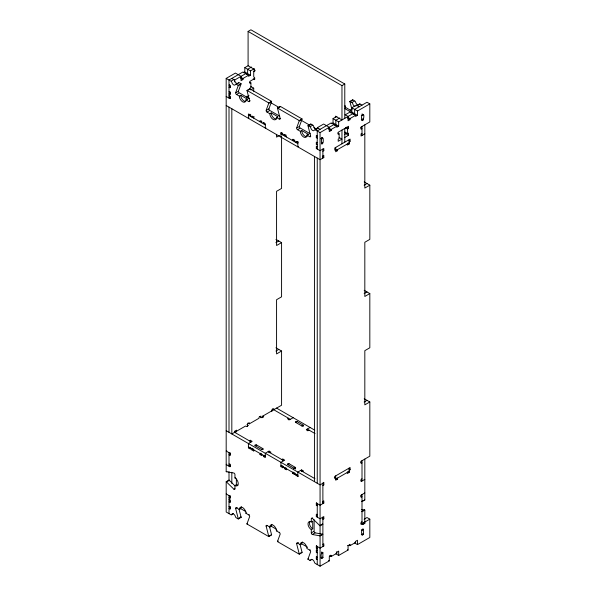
<?xml version="1.0" encoding="UTF-8"?>
<svg xmlns="http://www.w3.org/2000/svg" width="596" height="596" viewBox="0 0 596 596"><rect width="100%" height="100%" fill="white"/><g stroke="black" fill="none" stroke-linecap="round" stroke-linejoin="round"><path stroke-width="0.89" d="M344.786 118.328L344.786 83.999L341.97 85.623L341.97 119.952L335.399 116.16L335.399 117.606M347.282 143.986L347.282 145.066L349.167 143.986L349.167 141.818L350.105 141.274L350.105 139.106L334.766 147.957L334.766 150.125L335.704 149.589L335.704 151.756L337.582 150.669L337.582 149.589M321.46 138.883C323.039 135.411 323.881 141.148 322.868 142.727A0.998 0.574 -60 0 1 322.168 143.941A0.998 0.574 -60 0 1 321.46 143.539L321.46 138.883L320.76 138.481M362.472 118.775L363.411 119.319L362.003 120.131C359.649 115.289 365.549 110.439 363.396 119.327A0.998 0.574 -60 0 1 362.688 120.548A0.998 0.574 -60 0 1 361.988 120.139L361.28 119.736M322.883 557.483C321.333 560.948 320.529 555.204 321.475 553.647A0.998 0.574 -60 0 1 322.183 552.425A0.998 0.574 -60 0 1 322.883 552.827L322.883 557.483L322.183 557.074M363.411 534.083C361.832 537.562 360.99 531.818 362.003 530.246A0.998 0.574 -60 0 1 362.703 529.024A0.998 0.574 -60 0 1 363.411 529.434L363.411 534.083L362.703 533.681M237.968 83.239A2.652 1.535 60 0 0 238.229 82.822A1.326 0.767 60 0 1 239.115 82.606L241.097 83.753L238.281 85.377A1.326 0.767 60 0 1 238.236 85.668L235.591 92.864A1.326 0.767 60 0 0 236.53 94.488L239.346 96.112A4.649 2.682 60 0 0 242.632 101.804A4.649 2.682 60 0 0 245.917 99.904L247.325 99.092L240.754 95.3L239.346 96.112M236.061 92.589L238.407 91.233L241.052 84.036A1.326 0.767 60 0 0 241.097 83.753M245.917 99.904L248.733 101.536A1.326 0.767 60 0 0 249.672 100.992L247.035 90.741A1.326 0.767 60 0 1 246.99 90.406L249.806 88.782L271.59 101.357L268.774 102.981A1.326 0.767 60 0 1 268.729 103.272L266.092 110.469A1.326 0.767 60 0 0 267.03 112.093L269.846 113.717A4.649 2.682 60 0 0 273.132 119.409A4.649 2.682 60 0 0 276.417 117.516L277.825 116.697L271.255 112.905L269.846 113.717M266.561 110.193L268.908 108.844L271.553 101.648A1.326 0.767 60 0 0 271.59 101.357M276.417 117.516L279.233 119.14A1.326 0.767 60 0 0 280.172 118.597L277.527 108.345A1.326 0.767 60 0 1 277.49 108.018L280.306 106.386L302.083 118.962L299.267 120.586A1.326 0.767 60 0 1 299.229 120.876L296.584 128.073A1.326 0.767 60 0 0 297.523 129.697L300.339 131.329A4.649 2.682 60 0 0 303.625 137.013A4.649 2.682 60 0 0 306.91 135.121L308.318 134.309L301.747 130.509L300.339 131.329M297.054 127.805L299.401 126.449L302.045 119.252A1.326 0.767 60 0 0 302.083 118.962M269.563 526.938L271.553 534.627A1.326 0.767 60 0 1 271.59 534.962L268.774 536.586L246.99 524.011A1.326 0.767 60 0 1 247.035 523.72L249.679 516.523A1.326 0.767 60 0 0 248.741 514.899L245.925 513.275A4.649 2.682 60 0 0 242.632 507.583A4.649 2.682 60 0 0 239.346 509.483L236.53 507.852A1.326 0.767 60 0 0 235.591 508.395L238.236 518.647A1.326 0.767 60 0 1 238.281 518.982L241.097 517.35A1.326 0.767 60 0 0 241.052 517.023L239.07 509.334M300.064 544.543L302.045 552.231A1.326 0.767 60 0 1 302.083 552.567L299.267 554.191L277.49 541.615A1.326 0.767 60 0 1 277.527 541.332L280.172 534.135A1.326 0.767 60 0 0 279.233 532.504L276.417 530.88A4.649 2.682 60 0 0 273.132 525.188A4.649 2.682 60 0 0 269.846 527.087L267.03 525.463A1.326 0.767 60 0 0 266.092 526L268.736 536.251A1.326 0.767 60 0 1 268.774 536.586M329.61 555.628L331.175 556.537L331.175 555.45L329.297 556.537L329.297 560.873L320.067 566.2L315.269 563.429A1.326 0.767 60 0 1 314.39 562.199A2.652 1.535 60 0 0 312.617 559.733A2.652 1.535 60 0 0 310.844 560.151A1.326 0.767 60 0 1 309.965 560.367L307.983 559.219A1.326 0.767 60 0 1 308.02 558.936L310.665 551.74A1.326 0.767 60 0 0 309.726 550.108L306.91 548.484A4.649 2.682 60 0 0 303.625 542.792A4.649 2.682 60 0 0 300.339 544.692L297.523 543.068A1.326 0.767 60 0 0 296.584 543.604L299.229 553.855A1.326 0.767 60 0 1 299.267 554.191M253.203 78.821L254.663 79.663L254.663 77.495L253.725 76.951L253.725 71.17L254.663 71.714L254.663 69.546L248.092 65.754L248.092 31.424L250.909 29.8L344.786 83.999M234.943 485.837L229.274 480.279A1.326 0.767 60 0 0 229.006 480.078L226.189 481.702A1.326 0.767 60 0 1 226.458 481.903L234.012 489.316L234.951 488.78L234.951 485.524A4.649 2.682 60 0 0 238.236 483.624A4.649 2.682 60 0 0 234.951 477.94L234.951 474.684A1.326 0.767 60 0 0 234.012 473.06L226.458 471.749A1.326 0.767 60 0 1 226.189 471.637L226.175 78.404L235.405 73.077L241.045 76.333L241.045 80.669L242.922 79.581L242.922 78.501L248.554 75.245L248.554 76.333L250.432 75.245L250.432 70.909L244.8 67.661L244.8 71.997L250.432 75.245M244.8 67.661L248.711 65.396M251.527 67.028L247.616 69.285L247.616 73.621L246.364 74.344M243.548 72.719L244.8 71.997M231.457 80.9L233.803 79.544A1.326 0.767 60 0 1 234.69 80.773A2.652 1.535 60 0 0 237.543 83.47M231.807 78.404L234.623 80.035L245.738 73.621M250.432 70.909L254.343 68.652M229.475 84.811L229.006 85.086L230.414 85.355M253.725 71.17L255.133 70.358M230.414 86.442L229.006 87.254L230.414 87.523M226.175 78.404L230.987 81.168A1.326 0.767 60 0 1 231.874 82.404A2.652 1.535 60 0 0 233.639 84.87A2.652 1.535 60 0 0 235.413 84.446A1.326 0.767 60 0 1 236.299 84.237L238.646 82.881M238.236 85.668L240.583 84.312M229.475 91.501L229.006 91.769L230.414 92.037M254.723 78.545L249.962 81.294L249.962 83.462L250.901 82.926L250.901 87.619L249.962 88.163M230.57 93.036L229.006 93.937L230.414 94.205M229.475 95.651L229.006 95.926L230.414 96.194M230.496 97.23L228.991 98.102L229.006 80.028L242.922 71.997L248.554 75.245M236.53 94.488L238.877 93.132M226.175 96.478L229.944 98.631L230.414 98.362M247.973 90.197L248.443 89.929M248.912 89.661L249.381 89.385M250.707 89.899L253.717 88.163L253.717 91.292M246.52 97.014L249.024 95.569M247.154 97.729L248.405 97.006L246.945 96.165M249.202 101.26L250.149 100.724M268.729 103.272L271.083 101.916M249.91 114.209L248.405 115.073L265.309 124.832M248.972 118.001L248.405 118.328L248.405 113.992L250.283 115.073L250.752 114.804M250.752 115.885L250.283 116.16L250.283 115.073M252.317 116.794L251.847 117.062L251.847 115.974L253.725 117.062L254.194 116.794M267.03 112.093L269.377 110.737M277.997 108.077L280.344 106.721A1.326 0.767 60 0 1 280.306 106.386M261.398 120.943L259.99 121.763L259.99 120.675L261.868 121.763L261.868 122.843M263.901 123.476L263.432 123.744L263.901 122.389M279.703 118.865L280.642 118.328M265.868 127.76L265.309 128.08L265.309 123.744L263.432 122.664M299.229 120.876L301.576 119.52M281.513 136.789L280.954 137.117L280.954 132.781L281.424 132.506M282.452 132.997L280.954 133.862L297.851 143.621M279.435 135.463L276.574 137.117L276.574 134.361M283.301 134.674L282.832 134.949L282.832 133.862L280.954 132.781M285.961 134.949L284.396 135.851L284.866 134.495M297.523 129.697L299.87 128.341M306.91 135.121L309.726 136.745A1.326 0.767 60 0 0 310.665 136.201L308.02 125.95A1.326 0.767 60 0 1 307.983 125.622L310.799 123.998L312.781 125.138A1.326 0.767 60 0 1 313.66 126.374A2.652 1.535 60 0 0 315.984 129.064M351.938 109.433L349.949 101.745A1.326 0.767 60 0 1 349.912 101.409L352.728 99.785L354.709 100.925A1.326 0.767 60 0 1 355.596 102.162A2.652 1.535 60 0 0 358.449 104.859M308.49 125.681L310.836 124.326A1.326 0.767 60 0 1 310.799 123.998M349.949 101.745L352.296 100.389M310.434 126.494L312.781 125.138M349.912 101.409L351.893 102.557L354.24 101.201M294.245 139.859A0.998 0.574 0 0 1 293.94 139.732L292.532 140.552L293.001 139.196M292.532 139.464L294.409 140.552L294.878 140.276M333.037 118.604L338.67 121.86L338.67 126.196L333.037 122.94L333.037 118.604L336.949 116.347M360.58 127.82L361.988 128.632L361.049 129.176L361.049 127.008L369.811 121.949L369.811 103.883L357.451 111.02L357.451 115.356L351.819 112.1L351.819 107.764L356.356 105.142L359.187 106.766M294.878 141.364L294.409 141.632L294.409 140.552M307.983 125.622L309.965 126.762A1.326 0.767 60 0 1 310.844 127.998A2.652 1.535 60 0 0 312.617 130.464A2.652 1.535 60 0 0 314.39 130.04A1.326 0.767 60 0 1 315.269 129.831L317.616 128.475M357.675 105.35L360.021 103.995L362.003 105.134M350.202 110.692A4.649 2.682 60 0 0 350.247 110.096L351.655 109.284A4.649 2.682 60 0 1 351.595 109.984M298.007 141.364L295.974 142.533L295.974 141.453L297.851 142.533L298.32 142.265M317.236 130.978L331.16 122.94L336.792 126.196L336.792 127.276L338.67 126.196M339.765 117.971L335.853 120.228L335.853 124.564L334.602 125.287M345.114 114.886L349.941 112.1L355.574 115.356L355.574 116.436L357.451 115.356M331.786 123.663L333.037 122.94M350.567 112.823L351.819 112.1M310.196 136.477L310.665 136.201M344.793 108.576L351.655 112.54L352.124 112.264M320.067 534.374L320.052 132.61L333.976 124.564M338.67 121.86L352.757 113.724M353.383 114.447L354.635 113.724L354.635 109.388L366.994 102.251L369.811 103.883M298.551 146.467L297.851 146.869L297.851 142.533M317.251 136.03L316.312 135.486L316.312 137.661L316.781 137.385M328.344 127.82L331.16 129.444L336.792 126.196M347.826 117.382L349.941 118.604L355.574 115.356M331.16 129.444L331.16 130.531L329.283 131.612L329.283 127.276L323.65 124.028L317.236 127.73L320.067 129.347M349.941 118.604L349.941 119.692L348.064 120.772L348.064 116.436L345.248 114.812M362.003 115.617L363.411 114.804L362.003 113.992M317.251 142.72L316.312 142.176L316.312 144.344L316.781 144.068M321.475 143.532L322.883 142.72M339.139 137.482L341.962 139.114L338.2 141.282L338.2 139.114L339.139 138.57L339.139 133.869L338.2 134.413L338.2 132.245L348.533 126.285L348.533 128.453L347.595 128.997L345.479 127.775M317.251 146.869L316.312 146.333L316.312 148.501L316.781 148.225M344.779 134.234L345.717 133.69L345.717 132.245M344.779 132.066L347.595 133.69L348.533 133.146L348.533 135.314L344.779 137.482M322.868 151.213L323.807 150.676L323.807 148.508L320.052 150.676L316.312 148.501M322.868 155.914L323.807 155.37L323.807 157.538L320.067 159.698L226.189 105.499M361.988 133.333L361.049 133.869L361.049 136.037L364.819 133.862M364.149 185.2L367.009 183.546M360.595 462.049L362.003 462.861L361.064 463.397L361.064 461.23L369.825 456.171L369.825 401.972L364.819 404.863L364.819 350.664L369.825 347.773L369.825 293.575L364.819 296.465L364.819 242.267L369.825 239.376L369.825 185.17L364.819 188.06L364.819 124.832M275.903 242.654L278.764 241M262.806 417.692L262.806 416.068L281.58 405.228L281.58 351.029L276.574 353.92L276.574 299.714L281.58 296.823L281.58 242.624L276.574 245.515L276.574 191.316L281.58 188.425L281.58 136.983M364.149 293.597L367.009 291.951M275.903 351.051L278.764 349.398M247.936 423.018L249.344 423.838L259.051 418.236L259.051 417.148L260.929 416.068L260.929 417.803M226.756 450.703L226.189 451.023L229.944 453.191L230.414 452.923M249.344 440.817L250.283 440.273L252.16 441.36L248.405 443.528L248.405 447.864L250.283 448.944L250.752 448.676M293.157 417.692L289.403 419.86L287.525 418.779L288.464 418.236L288.464 419.86M230.57 453.914L229.006 454.822L230.414 455.091M248.405 447.864L248.875 447.596M250.752 447.596L250.283 448.944M256.548 444.974A0.998 0.574 0 0 0 255.14 444.974A0.998 0.574 0 0 0 255.14 445.786L256.548 444.974L262.806 448.587L262.806 449.667M297.069 421.573A0.998 0.574 0 0 0 295.661 421.573A0.998 0.574 0 0 0 295.661 422.393L297.069 421.573L303.327 425.186L303.327 425.842M252.317 448.497L251.847 449.853L253.725 450.934L254.194 450.665M226.756 464.247L226.189 464.575L229.944 466.743L230.414 466.474M251.847 449.853L253.412 448.944M229.006 464.031L230.414 464.306M230.51 465.334L229.006 466.199L229.006 452.655M261.398 449.399L262.806 448.587A0.998 0.574 0 0 1 262.806 449.399A0.998 0.574 0 0 1 261.398 449.399L255.14 445.786M301.919 426.006L303.327 425.186A0.998 0.574 0 0 1 303.327 426.006A0.998 0.574 0 0 1 301.919 426.006L295.661 422.393M226.189 471.637L226.659 471.369M226.458 471.749L226.927 471.481M260.459 453.191L259.99 454.547L261.868 455.635L261.868 454.547M259.99 454.547L261.555 453.645M270.003 452.744L270.942 452.2L269.064 451.112L265.309 453.28L265.309 457.616L263.432 456.536L263.901 455.18M310.054 427.451L306.299 429.619L308.177 430.699L309.115 430.156M263.432 456.536L264.996 455.635M364.149 402.002L367.009 400.348M226.927 481.635L229.274 480.279M234.951 477.94L235.658 477.53M234.951 485.524L236.359 484.712A4.649 2.682 60 0 0 237.923 485.159M281.893 459.605L282.832 459.062L284.709 460.149L280.954 462.317L280.954 466.653L282.832 467.733L283.301 467.465M226.189 493.935L229.944 496.103L230.414 495.827M280.954 466.653L282.519 465.752M230.57 496.826L229.006 497.727L230.414 497.995M283.301 466.385L282.832 467.733M289.09 463.762A0.998 0.574 0 0 0 287.682 463.762A0.998 0.574 0 0 0 287.682 464.575L289.09 463.762L295.348 467.376L295.348 469.112M284.396 467.555L284.396 468.642L285.961 467.733M229.006 499.716L230.414 499.984M230.414 501.072L229.006 501.884L230.414 502.152M284.396 468.642L286.274 469.723L286.743 469.454M229.006 506.399L230.414 506.675M230.57 507.665L229.006 508.567L230.414 508.842M293.001 471.98L292.532 473.336L294.409 474.423L294.878 474.148M292.532 473.336L294.096 472.434M294.878 473.068L294.409 474.423M302.545 471.533L303.483 470.989L301.606 469.901L297.851 472.069L297.851 476.405L298.32 476.137M235.591 508.395L237.156 507.494M229.475 513.357L229.006 513.625L229.006 495.559M295.974 474.237L295.974 475.325L296.443 475.057M239.346 509.483L240.754 508.664A4.649 2.682 60 0 1 241.447 506.734M231.457 514.497L233.334 513.417M245.925 513.275L246.625 512.865M238.705 518.378L241.052 517.023M248.741 514.899L249.21 514.631M247.035 523.72L247.504 523.452M246.99 524.011L247.459 523.742M322.883 485.442L323.822 484.898L323.822 482.73L320.067 484.898L226.189 430.699M349.174 470.259L350.113 469.723L350.113 467.555L334.781 476.405L334.781 478.573L335.719 478.029L334.311 477.217M335.712 479.117L349.167 471.347M337.597 478.029L337.597 479.117L335.719 480.197L335.712 475.869M349.167 468.098L349.174 472.427L347.297 473.515L347.297 472.427M266.092 526L267.03 525.463M269.846 527.087L271.255 526.275A4.649 2.682 60 0 1 271.947 524.346M317.251 505.766L316.312 505.222L316.312 503.054L316.781 502.786M316.312 505.222L316.781 504.954M322.883 501.43L323.822 500.886L323.822 503.054L320.067 505.222L316.312 503.054M362.003 478.849L361.064 479.393L361.064 481.561L364.819 479.393M276.417 530.88L277.118 530.47M269.206 535.983L271.553 534.627M279.233 532.504L279.703 532.235M322.883 519.317L323.822 518.773L323.822 516.605L320.067 518.773L316.312 516.605L316.312 514.437L316.781 514.169M311.775 518.498L312.714 517.954M316.312 516.605L316.781 516.337M277.527 541.332L277.997 541.056M311.306 529.606A4.649 2.682 60 0 1 308.02 523.914A4.649 2.682 60 0 1 311.306 522.022L312.714 521.202L312.714 528.794L311.306 529.606L311.306 532.861A1.326 0.767 60 0 0 312.244 534.485L319.799 535.797A1.326 0.767 60 0 1 320.067 535.901L322.883 534.277A1.326 0.767 60 0 0 322.615 534.165L315.06 532.861L312.714 534.217M277.49 541.615L277.959 541.347M364.819 492.937L361.064 495.105L361.064 497.273L362.003 496.736L360.595 495.924M320.268 525.367L322.615 524.011M361.735 501.43L363.612 500.349M322.883 524.212L320.067 525.836A1.326 0.767 60 0 1 319.799 525.642L312.244 518.222A1.326 0.767 60 0 0 311.306 518.766L311.306 522.022M362.003 501.631L364.819 500.007L364.819 459.062M311.306 532.861L313.652 531.505M296.584 543.604L298.462 542.524M300.339 544.692L301.747 543.88A4.649 2.682 60 0 1 302.44 541.95M319.799 535.797L322.145 534.441M362.204 511.316L364.551 509.96A1.326 0.767 60 0 1 364.819 510.064L364.819 523.385L362.942 524.465L362.472 524.197M364.819 510.064L362.003 511.696A1.326 0.767 60 0 0 361.735 511.584M299.699 553.587L302.045 552.231M317.251 548.678L316.312 548.134L316.312 545.966L316.781 545.698M309.726 550.108L310.196 549.84M364.149 519.176L367.009 517.522L369.825 519.146L369.825 537.473L357.466 544.61L354.65 542.986M316.312 548.134L316.781 547.866M322.883 544.342L323.822 543.798L323.822 545.966L320.067 548.134L316.312 545.966M362.003 521.753L361.064 522.297L361.064 524.465L364.819 522.297M317.251 552.827L316.312 552.291L316.312 550.123L316.781 549.847M369.825 519.146L364.819 522.036L364.35 521.768M316.312 552.291L316.781 552.015M308.02 558.936L308.49 558.661M307.983 559.219L308.452 558.951M309.965 560.367L310.903 559.823M311.373 559.555L311.842 559.279M321.475 553.647L322.883 552.827L321.475 552.015M363.411 529.434L362.003 530.246L361.295 529.844M317.251 559.517L316.312 558.973L316.312 556.806L316.781 556.537M316.312 558.973L316.781 558.705M321.475 558.161L322.883 557.349M362.003 534.761L363.411 533.949M336.338 551.926L336.807 552.201L338.684 551.114L338.684 555.45L335.868 553.826M347.602 545.422L348.071 545.698L349.949 544.61L349.949 545.698L349.01 545.154M317.72 564.3L317.251 564.576L317.251 546.51M331.175 556.537L336.807 553.282L336.807 552.201M349.949 545.698L355.589 542.442L355.589 541.362L357.466 540.274L357.466 544.61M338.684 555.45L348.071 550.034L348.071 545.698M361.399 509.416L364.551 509.96M248.092 31.424L341.97 85.623M351.819 107.764L357.451 111.02M362.688 114.268L363.396 114.678M361.28 115.088L361.988 115.49M345.136 107.146L350.247 110.096M347.826 118.47L349.941 119.692M346.418 127.231L348.533 128.453M345.717 133.69L348.533 135.314M249.493 82.114L250.901 82.926M337.731 133.057L339.139 133.869M240.806 77.279L242.922 78.501M348.697 140.462L350.105 141.274M240.806 78.359L242.922 79.581M328.344 128.9L331.16 130.531M250.901 86.539L253.717 88.163M347.759 143.174L349.167 143.986M270.562 102.572L279.39 107.667M301.055 120.176L309.875 125.272M313.891 127.589L316.297 128.974M236.299 84.237L238.281 85.377M246.99 90.406L268.774 102.981M277.49 108.018L299.267 120.586M315.269 129.831L320.052 132.61M321.386 137.333L322.883 138.197L321.475 139.01L320.775 138.607M249.262 98.586L239.346 92.864A1.326 0.767 60 0 1 238.407 91.233M279.762 116.19L269.846 110.469A1.326 0.767 60 0 1 268.908 108.844M310.255 133.795L300.339 128.073A1.326 0.767 60 0 1 299.401 126.449M316.312 137.661L317.251 138.197M336.174 149.857L337.582 150.669M316.312 144.344L317.251 144.888M323.337 150.401L323.807 150.676M284.396 134.77L286.274 135.851L286.274 136.938M322.399 156.726L323.807 157.538M364.193 181.922L369.825 185.17M275.948 239.376L281.58 242.624M364.193 290.319L369.825 293.575M275.948 347.773L281.58 351.029M364.193 398.724L369.825 401.972M276.492 408.074L314.748 430.156M272.35 408.93L290.341 419.316M315.06 433.59L307.238 429.075L307.238 430.811M262.806 416.068L263.745 416.611L261.868 417.692L259.677 416.425M348.705 468.91L350.113 469.723M347.766 471.615L349.174 472.427M361.064 480.473L362.003 481.017L362.003 460.693M246.945 424.62L248.405 425.462L246.528 426.542L245.589 426.006L231.822 433.955L231.822 108.748M336.189 478.305L337.597 479.117M323.121 482.328L323.822 482.73M234.563 432.279L251.221 441.904M268.125 451.656L283.77 460.693M300.667 470.445L314.949 478.692M323.352 484.63L323.822 484.898M287.682 464.575L293.94 468.188A0.998 0.574 0 0 0 295.348 468.188A0.998 0.574 0 0 0 295.348 467.376L293.94 468.188L293.94 468.836M248.405 446.777L265.309 456.536M280.954 465.565L297.851 475.325M295.974 475.325L297.851 476.405M363.255 522.476L364.819 523.385M362.472 523.109L362.942 524.465M361.064 523.385L362.003 523.921L362.003 494.568M322.414 502.242L323.822 503.054M361.295 534.493L362.003 534.895M316.312 514.437L317.251 514.981M322.414 517.961L323.822 518.773M355.119 542.174L355.589 542.442M349.48 544.342L349.949 544.61M347.513 549.706L348.071 550.034M336.338 553.013L336.807 553.282M323.352 545.698L323.822 545.966M330.705 555.181L331.175 555.45M316.312 550.123L317.251 550.659M240.754 508.664L245.872 511.621M271.255 526.275L276.365 529.226M301.747 543.88L307.588 547.255M328.597 560.463L329.297 560.873M320.775 557.886L321.475 558.296M316.312 556.806L317.251 557.349M240.598 517.067L241.097 517.35M238.281 518.982L236.299 517.835A1.326 0.767 60 0 1 235.413 516.605A2.652 1.535 60 0 0 233.639 514.132A2.652 1.535 60 0 0 231.874 514.557A1.326 0.767 60 0 1 230.987 514.773L226.189 512.001L226.189 481.702M362.003 126.456L362.003 135.493M349.167 139.643L349.167 142.898L335.712 150.669L335.712 147.413M347.595 128.997L347.595 133.69M344.786 128.445L344.779 142.183M341.97 130.07L341.962 143.807M322.883 149.037L322.883 158.074M322.883 483.274L322.883 503.598M322.883 517.149L322.883 546.51M320.067 535.901L320.067 566.2M317.251 130.971L317.236 149.045M317.251 158.074L317.251 483.274M317.251 503.598L317.251 517.149M314.435 156.45L314.435 481.65M314.122 519.779L314.122 531.23A1.326 0.767 60 0 0 315.06 532.861M301.606 469.901L301.606 471.533M286.274 468.642L286.274 469.723M282.832 459.062L282.832 460.693M273.758 409.743L273.758 408.662L271.88 409.743L271.88 411.478M269.064 451.112L269.064 452.744M253.725 117.062L253.725 118.15M253.725 449.853L253.725 450.934M250.283 440.273L250.283 441.904M249.344 423.838L249.344 422.75L247.467 423.838L247.467 426.438M236.515 431.891L236.515 430.156L234.638 431.243L234.638 432.323M236.359 478.812L236.359 484.712M234.623 80.035L234.623 81.883M231.822 472.308L231.822 483.423M229.944 85.623L229.944 87.791M229.944 92.313L229.944 94.481M229.944 96.463L229.944 98.631M229.944 453.191L229.944 455.359M229.944 464.575L229.944 466.743M229.944 496.103L229.944 498.271M229.944 500.26L229.944 502.428M229.944 506.943L229.944 509.111M229.006 107.124L229.006 432.323M229.006 471.607L229.006 480.875M356.319 105.835A1.326 0.767 60 0 1 357.205 105.619M360.021 103.995A1.326 0.767 60 0 0 359.135 104.203A2.652 1.535 60 0 1 358.866 104.628M355.104 106.483A2.652 1.535 60 0 1 352.78 103.786A1.326 0.767 60 0 0 351.893 102.557M352.765 100.121A1.326 0.767 60 0 1 352.728 99.785M352.005 112.659A1.326 0.767 60 0 1 351.655 112.54M345.643 107.921A4.649 2.682 60 0 1 345.084 105.492M364.819 500.007A1.326 0.767 60 0 1 364.551 499.806M249.851 89.117A1.326 0.767 60 0 1 249.806 88.782M245.843 101.409A4.649 2.682 60 0 1 242.483 99.629A4.649 2.682 60 0 1 240.754 95.3M247.325 99.092A4.649 2.682 60 0 1 247.28 99.696M318.085 128.207A1.326 0.767 60 0 0 317.206 128.416A2.652 1.535 60 0 1 316.513 129.064M307.26 136.484A4.649 2.682 60 0 1 303.714 135.121A4.649 2.682 60 0 1 301.747 130.509M308.318 134.309A4.649 2.682 60 0 1 308.274 134.905M276.335 119.014A4.649 2.682 60 0 1 272.975 117.241A4.649 2.682 60 0 1 271.255 112.905M277.825 116.697A4.649 2.682 60 0 1 277.781 117.3M234.951 488.78A1.326 0.767 60 0 1 234.012 489.316M312.714 528.794A4.649 2.682 60 0 1 309.823 525.136A4.649 2.682 60 0 1 309.965 521.336"/></g></svg>
